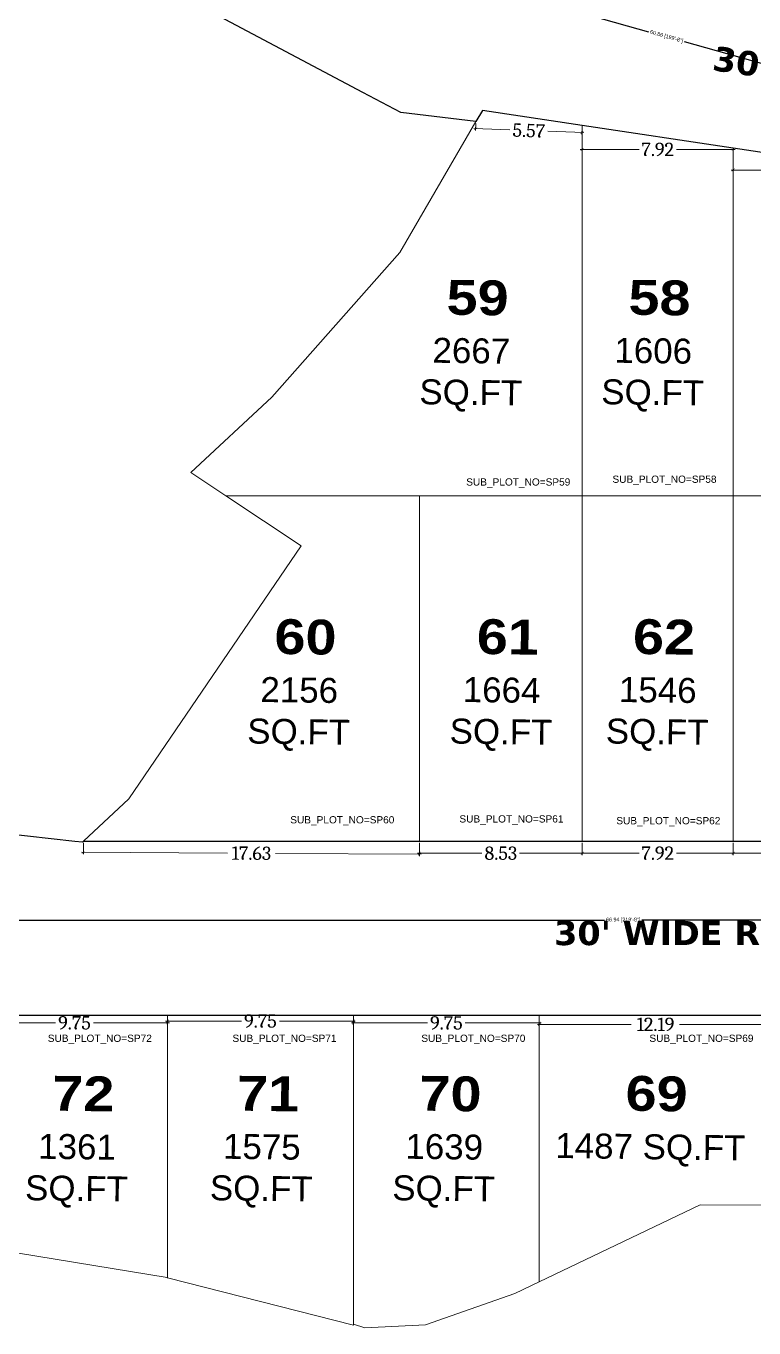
# Model space of a CAD drawing. Header units: metres. Extents: x 12268 to 12808, y 948 to 1141.
# Drawn here: x 12366.5 to 12404.7, y 1007.6 to 1075.9 of the extents above; entities that cross this region are included whole.
import ezdxf

# ---------------------------------------------------------------- set-up
doc = ezdxf.new("R2010")
doc.units = ezdxf.units.M
doc.layers.get('0').update_dxf_attribs({"color": 49})
for name, color, linetype, lineweight in [('INTERNAL_ROADS_RESIDENTIAL', 7, 'Continuous', 5), ('PLAN', 7, 'Continuous', 40), ('SUB_PLOT_57', 7, 'Continuous', 5), ('SUB_PLOT_58', 7, 'Continuous', 5), ('SUB_PLOT_59', 7, 'Continuous', 5), ('SUB_PLOT_60', 7, 'Continuous', 5), ('SUB_PLOT_61', 7, 'Continuous', 5), ('SUB_PLOT_62', 7, 'Continuous', 5), ('SUB_PLOT_63', 7, 'Continuous', 5), ('SUB_PLOT_69', 7, 'Continuous', 5), ('SUB_PLOT_70', 7, 'Continuous', 5), ('SUB_PLOT_71', 7, 'Continuous', 5), ('SUB_PLOT_72', 7, 'Continuous', 5)]:
    doc.layers.add(name, color=color, linetype=linetype, lineweight=lineweight)
doc.layers.add('SUB_PLOT_78', color=7, linetype='Continuous')
doc.layers.add('SUB_PLOT_79', color=7, linetype='Continuous')
doc.styles.add('Arial', font='arial.ttf', dxfattribs={"height": 0.2})
doc.styles.add('SASMITA', font='cambria.ttc')
doc.styles.get("Standard").update_dxf_attribs({"font": 'arial.ttf'})
doc.dimstyles.new('meter', dxfattribs={"dimtxt": 0.2, "dimasz": 0.1, "dimexe": 0, "dimexo": 0, "dimgap": 0.09, "dimtad": 0, "dimzin": 0, "dimdsep": 46, "dimtxsty": 'Arial', "dimblk": 'ARCHTICK', "dimcen": 7.09, "dimclrd": 23, "dimclre": 23, "dimclrt": 75, "dimadec": 0, "dimazin": 0, "dimtfac": 1, "dimtofl": 0, "dimtmove": 1, "dimatfit": 3, "dimldrblk": 'OPEN90', "dimfxl": 1, "dimtolj": 1, "dimtzin": 0, "dimarcsym": 0})
doc.dimstyles.new('style1', dxfattribs={"dimtxt": 0.7, "dimasz": 0.15, "dimexe": 0.1, "dimexo": 0.1, "dimgap": 0.09, "dimtad": 0, "dimzin": 0, "dimdsep": 46, "dimtxsty": 'SASMITA', "dimblk": 'ARCHTICK', "dimcen": 0.09, "dimdle": 0.1, "dimclrd": 4, "dimclre": 4, "dimclrt": 4, "dimadec": 0, "dimazin": 0, "dimtfac": 1, "dimtix": 1, "dimtofl": 0, "dimtmove": 1, "dimatfit": 3, "dimldrblk": 'OPEN90', "dimfxl": 1, "dimtolj": 1, "dimtzin": 0, "dimlwd": -1, "dimlwe": -1, "dimarcsym": 0})

# ---------------------------------------------------------------- blocks, each defined once
blk = doc.blocks.new('_ArchTick')
at = {"color": 0, "linetype": 'ByBlock', "const_width": 0.15}
blk.add_lwpolyline([(-0.5, -0.5), (0.5, 0.5)], dxfattribs=at)
blk = doc.blocks.new('*D3')
at = {"layer": 'Defpoints', "color": 0}
for p in [(12390.093687, 1070.854242, -0.000003), (12395.648081, 1070.271092), (12395.662079, 1070.646749, -0.000003)]:
    blk.add_point(p, dxfattribs=at)
at = {"layer": 'SUB_PLOT_59', "color": 4}
for p, q in [((12390.089963, 1070.754312), (12390.075965, 1070.378655)), ((12389.979758, 1070.482309), (12391.871315, 1070.411825)), ((12395.748012, 1070.267369), (12393.856455, 1070.337853)), ((12395.658355, 1070.546818), (12395.644357, 1070.171162))]:
    blk.add_line(p, q, dxfattribs=at)
at = {"layer": 'SUB_PLOT_59', "color": 4, "xscale": 0.15, "yscale": 0.15, "zscale": 0.15}
for p, rotation in [((12390.079689, 1070.478586), 177.865993), ((12395.648081, 1070.271092), 357.865993)]:
    blk.add_blockref('_ArchTick', p, dxfattribs=dict(at, rotation=rotation))
at = {"layer": 'SUB_PLOT_59', "color": 4, "insert": (12392.863885, 1070.374839), "char_height": 0.7, "attachment_point": 5, "rotation": 357.86599256, "style": 'SASMITA'}
blk.add_mtext('\\A1;5.57', dxfattribs=at)
blk = doc.blocks.new('_Open90')
at = {"layer": 'PLAN', "color": 0, "lineweight": -2}
for p, q in [((0, 0), (-1, 0)), ((-0.5, 0.5), (0, 0)), ((0, 0), (-0.5, -0.5))]:
    blk.add_line(p, q, dxfattribs=at)
blk = doc.blocks.new('*D4')
at = {"layer": 'Defpoints', "color": 0}
for p in [(12395.662079, 1069.454338, -0.000003), (12395.662079, 1069.385478), (12403.586879, 1069.454338, -0.000003)]:
    blk.add_point(p, dxfattribs=at)
at = {"layer": 'SUB_PLOT_58', "color": 4}
for p, q in [((12395.562079, 1069.385478), (12398.64516, 1069.385478)), ((12395.662079, 1069.354338), (12395.662079, 1069.285478)), ((12403.686879, 1069.385478), (12400.603798, 1069.385478)), ((12403.586879, 1069.354338), (12403.586879, 1069.285478))]:
    blk.add_line(p, q, dxfattribs=at)
at = {"layer": 'SUB_PLOT_58', "color": 4, "xscale": 0.15, "yscale": 0.15, "zscale": 0.15, "rotation": 180}
blk.add_blockref('_ArchTick', (12395.662079, 1069.385478), dxfattribs=at)
at = {"layer": 'SUB_PLOT_58', "color": 4, "xscale": 0.15, "yscale": 0.15, "zscale": 0.15}
blk.add_blockref('_ArchTick', (12403.586879, 1069.385478), dxfattribs=at)
at = {"layer": 'SUB_PLOT_58', "color": 4, "insert": (12399.624479, 1069.385478), "char_height": 0.7, "attachment_point": 5, "style": 'SASMITA'}
blk.add_mtext('\\A1;7.92', dxfattribs=at)
blk = doc.blocks.new('*D5')
at = {"layer": 'Defpoints', "color": 0}
for p in [(12403.586879, 1068.307768), (12403.586879, 1068.261927, -0.000003), (12411.511679, 1068.261927, -0.000003)]:
    blk.add_point(p, dxfattribs=at)
at = {"layer": 'SUB_PLOT_57', "color": 4}
for p, q in [((12403.486879, 1068.307768), (12406.56996, 1068.307768)), ((12403.586879, 1068.361927), (12403.586879, 1068.407768)), ((12411.611679, 1068.307768), (12408.528598, 1068.307768)), ((12411.511679, 1068.361927), (12411.511679, 1068.407768))]:
    blk.add_line(p, q, dxfattribs=at)
at = {"layer": 'SUB_PLOT_57', "color": 4, "xscale": 0.15, "yscale": 0.15, "zscale": 0.15, "rotation": 180}
blk.add_blockref('_ArchTick', (12403.586879, 1068.307768), dxfattribs=at)
at = {"layer": 'SUB_PLOT_57', "color": 4, "xscale": 0.15, "yscale": 0.15, "zscale": 0.15}
blk.add_blockref('_ArchTick', (12411.511679, 1068.307768), dxfattribs=at)
at = {"layer": 'SUB_PLOT_57', "color": 4, "insert": (12407.549279, 1068.307768), "char_height": 0.7, "attachment_point": 5, "style": 'SASMITA'}
blk.add_mtext('\\A1;7.92', dxfattribs=at)
blk = doc.blocks.new('*D10')
at = {"layer": 'Defpoints', "color": 0}
for p in [(12403.586879, 1033.110838, -0.000003), (12403.586879, 1032.475017), (12411.511679, 1033.110838, -0.000003)]:
    blk.add_point(p, dxfattribs=at)
at = {"layer": 'SUB_PLOT_63', "color": 4}
for p, q in [((12403.486879, 1032.475017), (12406.56996, 1032.475017)), ((12403.586879, 1033.010838), (12403.586879, 1032.375017)), ((12411.611679, 1032.475017), (12408.528598, 1032.475017)), ((12411.511679, 1033.010838), (12411.511679, 1032.375017))]:
    blk.add_line(p, q, dxfattribs=at)
at = {"layer": 'SUB_PLOT_63', "color": 4, "xscale": 0.15, "yscale": 0.15, "zscale": 0.15, "rotation": 180}
blk.add_blockref('_ArchTick', (12403.586879, 1032.475017), dxfattribs=at)
at = {"layer": 'SUB_PLOT_63', "color": 4, "xscale": 0.15, "yscale": 0.15, "zscale": 0.15}
blk.add_blockref('_ArchTick', (12411.511679, 1032.475017), dxfattribs=at)
at = {"layer": 'SUB_PLOT_63', "color": 4, "insert": (12407.549279, 1032.475017), "char_height": 0.7, "attachment_point": 5, "style": 'SASMITA'}
blk.add_mtext('\\A1;7.92', dxfattribs=at)
blk = doc.blocks.new('*D11')
at = {"layer": 'Defpoints', "color": 0}
for p in [(12395.662079, 1033.110838, -0.000003), (12403.586879, 1033.110838), (12403.586879, 1032.475017)]:
    blk.add_point(p, dxfattribs=at)
at = {"layer": 'SUB_PLOT_62', "color": 4}
for p, q in [((12395.562079, 1032.475017), (12398.64516, 1032.475017)), ((12395.662079, 1033.010838), (12395.662079, 1032.375017)), ((12403.686879, 1032.475017), (12400.603798, 1032.475017)), ((12403.586879, 1033.010838), (12403.586879, 1032.375017))]:
    blk.add_line(p, q, dxfattribs=at)
at = {"layer": 'SUB_PLOT_62', "color": 4, "xscale": 0.15, "yscale": 0.15, "zscale": 0.15, "rotation": 180}
blk.add_blockref('_ArchTick', (12395.662079, 1032.475017), dxfattribs=at)
at = {"layer": 'SUB_PLOT_62', "color": 4, "xscale": 0.15, "yscale": 0.15, "zscale": 0.15}
blk.add_blockref('_ArchTick', (12403.586879, 1032.475017), dxfattribs=at)
at = {"layer": 'SUB_PLOT_62', "color": 4, "insert": (12399.624479, 1032.475017), "char_height": 0.7, "attachment_point": 5, "style": 'SASMITA'}
blk.add_mtext('\\A1;7.92', dxfattribs=at)
blk = doc.blocks.new('*D12')
at = {"layer": 'Defpoints', "color": 0}
for p in [(12387.127679, 1033.110838, -0.000003), (12395.662079, 1033.110838), (12395.662079, 1032.475017)]:
    blk.add_point(p, dxfattribs=at)
at = {"layer": 'SUB_PLOT_61', "color": 4}
for p, q in [((12387.027679, 1032.475017), (12390.405929, 1032.475017)), ((12387.127679, 1033.010838), (12387.127679, 1032.375017)), ((12395.762079, 1032.475017), (12392.383829, 1032.475017)), ((12395.662079, 1033.010838), (12395.662079, 1032.375017))]:
    blk.add_line(p, q, dxfattribs=at)
at = {"layer": 'SUB_PLOT_61', "color": 4, "xscale": 0.15, "yscale": 0.15, "zscale": 0.15, "rotation": 180}
blk.add_blockref('_ArchTick', (12387.127679, 1032.475017), dxfattribs=at)
at = {"layer": 'SUB_PLOT_61', "color": 4, "xscale": 0.15, "yscale": 0.15, "zscale": 0.15}
blk.add_blockref('_ArchTick', (12395.662079, 1032.475017), dxfattribs=at)
at = {"layer": 'SUB_PLOT_61', "color": 4, "insert": (12391.394879, 1032.475017), "char_height": 0.7, "attachment_point": 5, "style": 'SASMITA'}
blk.add_mtext('\\A1;8.53', dxfattribs=at)
blk = doc.blocks.new('*D13')
at = {"layer": 'Defpoints', "color": 0}
for p in [(12369.498798, 1032.525545), (12369.502119, 1033.110838, -0.000003), (12387.127679, 1033.010838)]:
    blk.add_point(p, dxfattribs=at)
at = {"layer": 'SUB_PLOT_60', "color": 4}
for p, q in [((12369.3988, 1032.526112), (12377.052228, 1032.48269)), ((12369.501552, 1033.01084), (12369.498231, 1032.425546)), ((12387.224357, 1032.424977), (12379.570928, 1032.4684)), ((12387.127112, 1032.91084), (12387.123791, 1032.325546))]:
    blk.add_line(p, q, dxfattribs=at)
at = {"layer": 'SUB_PLOT_60', "color": 4, "xscale": 0.15, "yscale": 0.15, "zscale": 0.15}
for p, rotation in [((12369.498798, 1032.525545), 179.674931), ((12387.124358, 1032.425545), 359.674931)]:
    blk.add_blockref('_ArchTick', p, dxfattribs=dict(at, rotation=rotation))
at = {"layer": 'SUB_PLOT_60', "color": 4, "insert": (12378.311578, 1032.475545), "char_height": 0.7, "attachment_point": 5, "rotation": 359.67493138, "style": 'SASMITA'}
blk.add_mtext('\\A1;17.63', dxfattribs=at)
blk = doc.blocks.new('*D19')
at = {"layer": 'Defpoints', "color": 0}
for p in [(12364.154883, 1023.575111), (12364.154885, 1023.966902, -0.000003), (12373.908485, 1023.966838, -0.000003)]:
    blk.add_point(p, dxfattribs=at)
at = {"layer": 'SUB_PLOT_72', "color": 4}
for p, q in [((12364.054883, 1023.575111), (12368.037157, 1023.575085)), ((12364.154885, 1023.866902), (12364.154882, 1023.475111)), ((12374.008483, 1023.575046), (12370.026208, 1023.575072)), ((12373.908485, 1023.866838), (12373.908482, 1023.475047))]:
    blk.add_line(p, q, dxfattribs=at)
at = {"layer": 'SUB_PLOT_72', "color": 4, "xscale": 0.15, "yscale": 0.15, "zscale": 0.15}
for p, rotation in [((12364.154883, 1023.575111), 179.999624), ((12373.908483, 1023.575047), 359.999624)]:
    blk.add_blockref('_ArchTick', p, dxfattribs=dict(at, rotation=rotation))
at = {"layer": 'SUB_PLOT_72', "color": 4, "insert": (12369.031683, 1023.575079), "char_height": 0.7, "attachment_point": 5, "rotation": 359.99962414, "style": 'SASMITA'}
blk.add_mtext('\\A1;9.75', dxfattribs=at)
blk = doc.blocks.new('*D20')
at = {"layer": 'Defpoints', "color": 0}
for p in [(12373.908485, 1023.966838, -0.000003), (12373.908485, 1023.670943), (12383.662085, 1023.966838, -0.000003)]:
    blk.add_point(p, dxfattribs=at)
at = {"layer": 'SUB_PLOT_71', "color": 4}
for p, q in [((12373.808485, 1023.670943), (12377.79076, 1023.670943)), ((12373.908485, 1023.866838), (12373.908485, 1023.570943)), ((12383.762085, 1023.670943), (12379.779811, 1023.670943)), ((12383.662085, 1023.866838), (12383.662085, 1023.570943))]:
    blk.add_line(p, q, dxfattribs=at)
at = {"layer": 'SUB_PLOT_71', "color": 4, "xscale": 0.15, "yscale": 0.15, "zscale": 0.15, "rotation": 180}
blk.add_blockref('_ArchTick', (12373.908485, 1023.670943), dxfattribs=at)
at = {"layer": 'SUB_PLOT_71', "color": 4, "xscale": 0.15, "yscale": 0.15, "zscale": 0.15}
blk.add_blockref('_ArchTick', (12383.662085, 1023.670943), dxfattribs=at)
at = {"layer": 'SUB_PLOT_71', "color": 4, "insert": (12378.785285, 1023.670943), "char_height": 0.7, "attachment_point": 5, "style": 'SASMITA'}
blk.add_mtext('\\A1;9.75', dxfattribs=at)
blk = doc.blocks.new('*D21')
at = {"layer": 'Defpoints', "color": 0}
for p in [(12383.662085, 1023.966838), (12393.415685, 1023.966838, -0.000003), (12383.662085, 1023.570943)]:
    blk.add_point(p, dxfattribs=at)
at = {"layer": 'SUB_PLOT_70', "color": 4}
for p, q in [((12383.662085, 1023.866838), (12383.662085, 1023.470943)), ((12393.415685, 1023.866838), (12393.415685, 1023.470943)), ((12383.562085, 1023.570943), (12387.54436, 1023.570943)), ((12393.515685, 1023.570943), (12389.533411, 1023.570943))]:
    blk.add_line(p, q, dxfattribs=at)
at = {"layer": 'SUB_PLOT_70', "color": 4, "xscale": 0.15, "yscale": 0.15, "zscale": 0.15, "rotation": 180}
blk.add_blockref('_ArchTick', (12383.662085, 1023.570943), dxfattribs=at)
at = {"layer": 'SUB_PLOT_70', "color": 4, "xscale": 0.15, "yscale": 0.15, "zscale": 0.15}
blk.add_blockref('_ArchTick', (12393.415685, 1023.570943), dxfattribs=at)
at = {"layer": 'SUB_PLOT_70', "color": 4, "insert": (12388.538885, 1023.570943), "char_height": 0.7, "attachment_point": 5, "style": 'SASMITA'}
blk.add_mtext('\\A1;9.75', dxfattribs=at)
blk = doc.blocks.new('*D22')
at = {"layer": 'Defpoints', "color": 0}
for p in [(12393.415685, 1023.966838), (12405.60102, 1023.966838, -0.000003), (12393.415685, 1023.495943)]:
    blk.add_point(p, dxfattribs=at)
at = {"layer": 'SUB_PLOT_69', "color": 4}
for p, q in [((12393.415685, 1023.866838), (12393.415685, 1023.395943)), ((12405.60102, 1023.866838), (12405.60102, 1023.395943)), ((12393.315685, 1023.495943), (12398.240619, 1023.495943)), ((12405.70102, 1023.495943), (12400.776086, 1023.495943))]:
    blk.add_line(p, q, dxfattribs=at)
at = {"layer": 'SUB_PLOT_69', "color": 4, "xscale": 0.15, "yscale": 0.15, "zscale": 0.15, "rotation": 180}
blk.add_blockref('_ArchTick', (12393.415685, 1023.495943), dxfattribs=at)
at = {"layer": 'SUB_PLOT_69', "color": 4, "xscale": 0.15, "yscale": 0.15, "zscale": 0.15}
blk.add_blockref('_ArchTick', (12405.60102, 1023.495943), dxfattribs=at)
at = {"layer": 'SUB_PLOT_69', "color": 4, "insert": (12399.508353, 1023.495943), "char_height": 0.7, "attachment_point": 5, "style": 'SASMITA'}
blk.add_mtext('\\A1;12.19', dxfattribs=at)
blk = doc.blocks.new('*D36')
at = {"layer": 'Defpoints', "color": 0, "ltscale": 0.5}
for p in [(12364.348703, 1028.965266), (12364.348703, 1028.419443), (12431.28717, 1028.419443)]:
    blk.add_point(p, dxfattribs=at)
at = {"layer": 'INTERNAL_ROADS_RESIDENTIAL', "color": 23, "lineweight": -2, "ltscale": 0.5}
for p, q in [((12364.348703, 1028.419443), (12364.348703, 1028.965266)), ((12364.348703, 1028.965266), (12396.84267, 1028.965266)), ((12431.28717, 1028.965266), (12398.793202, 1028.965266)), ((12431.28717, 1028.419443), (12431.28717, 1028.965266))]:
    blk.add_line(p, q, dxfattribs=at)
at = {"layer": 'INTERNAL_ROADS_RESIDENTIAL', "color": 23, "lineweight": -2, "ltscale": 0.5, "xscale": 0.1, "yscale": 0.1, "zscale": 0.1, "rotation": 180}
blk.add_blockref('_ArchTick', (12364.348703, 1028.965266), dxfattribs=at)
at = {"layer": 'INTERNAL_ROADS_RESIDENTIAL', "color": 23, "lineweight": -2, "ltscale": 0.5, "xscale": 0.1, "yscale": 0.1, "zscale": 0.1}
blk.add_blockref('_ArchTick', (12431.28717, 1028.965266), dxfattribs=at)
at = {"layer": 'INTERNAL_ROADS_RESIDENTIAL', "color": 75, "ltscale": 0.5, "insert": (12397.817936, 1028.965266), "char_height": 0.2, "attachment_point": 5, "style": 'Arial'}
blk.add_mtext('\\A1;66.94 [219\'-8"]', dxfattribs=at)
blk = doc.blocks.new('*D37')
at = {"layer": 'Defpoints', "color": 0, "ltscale": 0.5}
for p in [(12371.450703, 1085.866462), (12370.797132, 1083.546873), (12430.029444, 1069.361243)]:
    blk.add_point(p, dxfattribs=at)
at = {"layer": 'INTERNAL_ROADS_RESIDENTIAL', "color": 23, "lineweight": -2, "ltscale": 0.5}
for p, q in [((12371.450703, 1085.866462), (12370.797132, 1083.546873)), ((12370.797132, 1083.546873), (12399.147787, 1075.558757)), ((12429.375874, 1067.041653), (12401.025219, 1075.029769)), ((12430.029444, 1069.361243), (12429.375874, 1067.041653))]:
    blk.add_line(p, q, dxfattribs=at)
at = {"layer": 'INTERNAL_ROADS_RESIDENTIAL', "color": 23, "lineweight": -2, "ltscale": 0.5, "xscale": 0.1, "yscale": 0.1, "zscale": 0.1}
for p, rotation in [((12370.797132, 1083.546873), 164.26422), ((12429.375874, 1067.041653), 344.26422)]:
    blk.add_blockref('_ArchTick', p, dxfattribs=dict(at, rotation=rotation))
at = {"layer": 'INTERNAL_ROADS_RESIDENTIAL', "color": 75, "ltscale": 0.5, "insert": (12400.086503, 1075.294263), "char_height": 0.2, "attachment_point": 5, "rotation": 344.2642202, "style": 'Arial'}
blk.add_mtext('\\A1;60.86 [199\'-8"]', dxfattribs=at)
blk = doc.blocks.new('*D32')
at = {"layer": 'Defpoints', "color": 0}
for p in [(12386.974034, 1082.123411), (12386.838118, 1081.221383, -0.000003), (12437.701897, 1073.557287, -0.000003)]:
    blk.add_point(p, dxfattribs=at)
at = {"layer": 'SUB_PLOT_79', "color": 4}
for p, q in [((12386.853017, 1081.320267), (12386.988934, 1082.222295)), ((12386.87515, 1082.13831), (12411.131791, 1078.483347)), ((12437.936697, 1074.444415), (12413.680057, 1078.099378)), ((12437.716797, 1073.65617), (12437.852713, 1074.558198))]:
    blk.add_line(p, q, dxfattribs=at)
at = {"layer": 'SUB_PLOT_79', "color": 4, "xscale": 0.15, "yscale": 0.15, "zscale": 0.15}
for p, rotation in [((12386.974034, 1082.123411), 171.431198), ((12437.837814, 1074.459314), 351.431198)]:
    blk.add_blockref('_ArchTick', p, dxfattribs=dict(at, rotation=rotation))
at = {"layer": 'SUB_PLOT_79', "color": 4, "insert": (12412.405924, 1078.291363), "char_height": 0.7, "attachment_point": 5, "rotation": 351.43119813, "style": 'SASMITA'}
blk.add_mtext('\\A1;51.44', dxfattribs=at)

msp = doc.modelspace()

# ---------------------------------------------------------------- linework, layer by layer
at = {"layer": 'SUB_PLOT_57', "color": 6, "elevation": -0.000003}
msp.add_lwpolyline([(12411.511679, 1051.226371), (12411.511679, 1057.799638), (12411.511679, 1068.261927), (12403.586879, 1069.454338), (12403.586879, 1051.226371), (12411.511679, 1051.226371)], close=True, dxfattribs=at)
at = {"layer": 'SUB_PLOT_58', "color": 6, "elevation": -0.000003}
msp.add_lwpolyline([(12403.586879, 1051.226371), (12403.586879, 1069.454338), (12395.662079, 1070.646749), (12395.662079, 1051.226371), (12403.586879, 1051.226371)], close=True, dxfattribs=at)
at = {"layer": 'SUB_PLOT_59', "color": 6, "elevation": -0.000003}
msp.add_lwpolyline([(12375.132578, 1052.445372), (12376.965225, 1051.226371), (12387.127679, 1051.226371), (12395.662079, 1051.226371), (12395.662079, 1070.646749), (12390.431241, 1071.433811), (12390.093687, 1070.854242), (12386.09004, 1063.980109), (12379.380194, 1056.392289), (12375.132578, 1052.445372)], close=True, dxfattribs=at)
at = {"layer": 'SUB_PLOT_60', "color": 6, "elevation": -0.000003}
msp.add_lwpolyline([(12387.127679, 1033.110838), (12387.127679, 1051.226371), (12376.965225, 1051.226371), (12380.921138, 1048.595063), (12371.881768, 1035.333711), (12369.502119, 1033.110838), (12387.127679, 1033.110838)], close=True, dxfattribs=at)
at = {"layer": 'SUB_PLOT_61', "color": 6, "elevation": -0.000003}
msp.add_lwpolyline([(12395.662079, 1033.110838), (12395.662079, 1051.226371), (12387.127679, 1051.226371), (12387.127679, 1033.110838), (12395.662079, 1033.110838)], close=True, dxfattribs=at)
at = {"layer": 'SUB_PLOT_62', "color": 6, "elevation": -0.000003}
msp.add_lwpolyline([(12403.586879, 1033.110838), (12403.586879, 1051.226371), (12395.662079, 1051.226371), (12395.662079, 1033.110838), (12403.586879, 1033.110838)], close=True, dxfattribs=at)
at = {"layer": 'SUB_PLOT_63', "color": 6, "elevation": -0.000003}
msp.add_lwpolyline([(12411.511679, 1033.110838), (12411.511679, 1041.340438), (12411.511679, 1049.570038), (12411.511679, 1051.226371), (12403.586879, 1051.226371), (12403.586879, 1033.110838), (12411.511679, 1033.110838)], close=True, dxfattribs=at)
at = {"layer": 'SUB_PLOT_69', "color": 6, "elevation": -0.000003}
msp.add_lwpolyline([(12393.415685, 1009.993211), (12401.854469, 1014.036053), (12405.60102, 1014.021443), (12405.60102, 1023.966838), (12393.415685, 1023.966838), (12393.415685, 1009.993211)], close=True, dxfattribs=at)
at = {"layer": 'SUB_PLOT_70', "color": 6, "elevation": -0.000003}
msp.add_lwpolyline([(12383.662085, 1023.966838), (12393.415685, 1023.966838), (12393.415685, 1009.993211), (12392.124629, 1009.374693), (12387.450151, 1007.748043), (12384.26302, 1007.575348), (12383.662085, 1007.775311), (12383.662085, 1023.966838)], close=True, dxfattribs=at)
at = {"layer": 'SUB_PLOT_71', "color": 6, "elevation": -0.000003}
msp.add_lwpolyline([(12383.662085, 1007.728417), (12383.662085, 1023.966838), (12373.908485, 1023.966838), (12373.908485, 1010.212834), (12383.662085, 1007.728417)], close=True, dxfattribs=at)
at = {"layer": 'SUB_PLOT_72', "color": 6, "elevation": -0.000003}
msp.add_lwpolyline([(12364.154885, 1011.804173), (12373.885194, 1010.218766), (12373.908485, 1010.212834), (12373.908485, 1023.966838), (12364.15502, 1023.966838), (12364.154885, 1023.966902), (12364.154885, 1011.804173)], close=True, dxfattribs=at)
at = {"layer": 'SUB_PLOT_78', "color": 1, "elevation": -0.000003}
for points in [[(12386.838118, 1081.221383), (12437.701897, 1073.557287), (12436.746106, 1066.554888), (12436.363982, 1062.088813), (12437.92541, 1049.644671), (12438.483136, 1048.548032), (12440.58429, 1044.416597), (12440.637501, 1039.210333), (12437.309247, 1027.446679), (12436.324707, 1023.966838), (12430.23902, 1023.966838), (12417.92002, 1023.966838), (12405.60102, 1023.966838), (12393.415685, 1023.966838), (12383.662085, 1023.966838), (12373.908485, 1023.966838), (12364.15502, 1023.966838)], [(12365.327699, 1033.53312), (12369.055607, 1033.110838), (12369.453829, 1033.06573), (12369.502119, 1033.110838), (12387.127679, 1033.110838), (12395.662079, 1033.110838), (12403.586879, 1033.110838), (12411.511679, 1033.110838), (12429.408857, 1033.110838), (12431.462662, 1041.188038), (12431.398575, 1041.340438), (12429.051289, 1046.922375), (12428.719074, 1049.570038), (12427.686465, 1057.799638), (12426.6597, 1065.982669), (12411.511679, 1068.261927), (12403.586879, 1069.454338), (12395.662079, 1070.646749), (12390.431241, 1071.433811), (12390.093687, 1070.854242), (12386.159417, 1071.318002), (12384.161378, 1072.37721), (12374.917292, 1077.27772)]]:
    msp.add_lwpolyline(points, dxfattribs=at)

# ---------------------------------------------------------------- texts
at = {"color": 255, "lineweight": 9, "insert": (12402.439747, 1073.528739, -98.817057), "char_height": 1.28016, "attachment_point": 7, "rotation": 351.44313922}
msp.add_mtext_dynamic_manual_height_columns("{\\fVerdana|b1|i0|c0|p34;30' WIDE ROAD}", width=2060.297966, gutter_width=60, heights=[0], dxfattribs=at)
at = {"extrusion": (-2.97313e-05, 5.84486e-07, 1), "char_height": 1.31064, "width": 15.971577, "attachment_point": 3, "text_direction": (0.99991, -0.013429, 3e-05)}
for s, insert in [('\\pxqc;{\\fArial Black|b0|i0|c0|p34;\\C1; \\H1.39535x;59}\\P2667 \\PSQ.FT', (12397.885135, 1062.42582, 0.000475)), ('\\pxqc;{\\fArial Black|b0|i0|c0|p34;\\C1; \\H1.39535x;58}\\P1606 \\PSQ.FT', (12407.426668, 1062.42582, 0.000475)), ('\\pxqc;{\\fArial Black|b0|i0|c0|p34;\\C1; \\H1.39535x;60}\\P2156 \\PSQ.FT', (12388.857319, 1044.631103, 0.000475)), ('\\pxqc;{\\fArial Black|b0|i0|c0|p34;\\C1; \\H1.39535x;61}\\P1664\\PSQ.FT', (12399.472668, 1044.631103, 0.000475)), ('\\pxqc;{\\fArial Black|b0|i0|c0|p34;\\C1; \\H1.39535x;62}\\P1546\\PSQ.FT', (12407.66519, 1044.631103, 0.000475)), ('\\pxqc;{\\fArial Black|b0|i0|c0|p34;\\C1; \\H1.39535x;72}\\P1361 \\PSQ.FT', (12377.20201, 1020.676808, 0.000475)), ('\\pxqc;{\\fArial Black|b0|i0|c0|p34;\\C1; \\H1.39535x;71}\\P1575 \\PSQ.FT', (12386.895977, 1020.676808, 0.000475)), ('\\pxqc;{\\fArial Black|b0|i0|c0|p34;\\C1; \\H1.39535x;70}\\P1639 \\PSQ.FT', (12396.463534, 1020.676808, 0.000475)), ('\\pxqc;{\\fArial Black|b0|i0|c0|p34;\\C1; \\H1.39535x;69}\\P1487 SQ.FT', (12407.276184, 1020.676808, 0.000475))]:
    msp.add_mtext(s, dxfattribs=dict(at, insert=insert))
at = {"color": 255, "lineweight": 9, "insert": (12394.188773, 1027.630411, -98.817057), "char_height": 1.28016, "attachment_point": 7}
msp.add_mtext_dynamic_manual_height_columns("{\\fVerdana|b1|i0|c0|p34;30' WIDE ROAD}", width=2060.297966, gutter_width=60, heights=[0], dxfattribs=at)
at = {"layer": 'SUB_PLOT_58', "color": 6, "insert": (12397.251614, 1052.280756, -0.000003), "char_height": 0.379105, "attachment_point": 1, "style": 'Arial'}
msp.add_mtext_dynamic_manual_height_columns('SUB_PLOT_NO=SP58', width=5.658733, gutter_width=1, heights=[0], dxfattribs=at)
at = {"layer": 'SUB_PLOT_59', "color": 6, "insert": (12389.581888, 1052.135572, -0.000003), "char_height": 0.379105, "attachment_point": 1, "style": 'Arial'}
msp.add_mtext_dynamic_manual_height_columns('SUB_PLOT_NO=SP59', width=5.658733, gutter_width=1, heights=[0], dxfattribs=at)
at = {"layer": 'SUB_PLOT_60', "color": 6, "insert": (12380.351591, 1034.418336, -0.000003), "char_height": 0.379105, "attachment_point": 1, "style": 'Arial'}
msp.add_mtext_dynamic_manual_height_columns('SUB_PLOT_NO=SP60', width=5.658733, gutter_width=1, heights=[0], dxfattribs=at)
at = {"layer": 'SUB_PLOT_61', "color": 6, "insert": (12389.223089, 1034.464854, -0.000003), "char_height": 0.379105, "attachment_point": 1, "style": 'Arial'}
msp.add_mtext_dynamic_manual_height_columns('SUB_PLOT_NO=SP61', width=5.658733, gutter_width=1, heights=[0], dxfattribs=at)
at = {"layer": 'SUB_PLOT_62', "color": 6, "insert": (12397.454585, 1034.370553, -0.000003), "char_height": 0.379105, "attachment_point": 1, "style": 'Arial'}
msp.add_mtext_dynamic_manual_height_columns('SUB_PLOT_NO=SP62', width=5.658733, gutter_width=1, heights=[0], dxfattribs=at)
at = {"layer": 'SUB_PLOT_69', "color": 6, "insert": (12399.189492, 1022.958693, -0.000003), "char_height": 0.379105, "attachment_point": 1, "style": 'Arial'}
msp.add_mtext_dynamic_manual_height_columns('SUB_PLOT_NO=SP69', width=5.658733, gutter_width=1, heights=[0], dxfattribs=at)
at = {"layer": 'SUB_PLOT_70', "color": 6, "insert": (12387.224335, 1022.958693, -0.000003), "char_height": 0.379105, "attachment_point": 1, "style": 'Arial'}
msp.add_mtext_dynamic_manual_height_columns('SUB_PLOT_NO=SP70', width=5.658733, gutter_width=1, heights=[0], dxfattribs=at)
at = {"layer": 'SUB_PLOT_71', "color": 6, "insert": (12377.318568, 1022.958693, -0.000003), "char_height": 0.379105, "attachment_point": 1, "style": 'Arial'}
msp.add_mtext_dynamic_manual_height_columns('SUB_PLOT_NO=SP71', width=5.658733, gutter_width=1, heights=[0], dxfattribs=at)
at = {"layer": 'SUB_PLOT_72', "color": 6, "insert": (12367.631438, 1022.958693, -0.000003), "char_height": 0.379105, "attachment_point": 1, "style": 'Arial'}
msp.add_mtext_dynamic_manual_height_columns('SUB_PLOT_NO=SP72', width=5.658733, gutter_width=1, heights=[0], dxfattribs=at)

# ---------------------------------------------------------------- dimensions: what is measured, and where the dimension line sits
at = {"layer": 'INTERNAL_ROADS_RESIDENTIAL', "color": 2, "ltscale": 0.5}
for p1, p2, distance, picture, middle in [((12430.029444, 1069.361243), (12371.450703, 1085.866462), 2.409906, '*D37', (12400.086503, 1075.294263)), ((12431.28717, 1028.419443), (12364.348703, 1028.419443), -0.545823, '*D36', (12397.817936, 1028.965266))]:
    dim = msp.add_aligned_dim(p1=p1, p2=p2, distance=distance, dimstyle='meter', override={"dimfxl": 2}, dxfattribs=at)
    dim.commit()
    dim.dimension.update_dxf_attribs({"geometry": picture, "text_midpoint": middle})
at = {"layer": 'SUB_PLOT_57', "color": 6}
dim = msp.add_aligned_dim(p1=(12411.511679, 1068.261927, -0.000003), p2=(12403.586879, 1068.261927, -0.000003), distance=-0.045841, dimstyle='style1', dxfattribs=at)
dim.commit()
dim.dimension.update_dxf_attribs({"geometry": '*D5', "text_midpoint": (12407.549279, 1068.307768)})
at = {"layer": 'SUB_PLOT_58', "color": 6}
dim = msp.add_aligned_dim(p1=(12403.586879, 1069.454338, -0.000003), p2=(12395.662079, 1069.454338, -0.000003), distance=0.06886, dimstyle='style1', dxfattribs=at)
dim.commit()
dim.dimension.update_dxf_attribs({"geometry": '*D4', "text_midpoint": (12399.624479, 1069.385478)})
at = {"layer": 'SUB_PLOT_59', "color": 6}
dim = msp.add_aligned_dim(p1=(12390.093687, 1070.854242, -0.000003), p2=(12395.662079, 1070.646749, -0.000003), distance=-0.375918, dimstyle='style1', dxfattribs=at)
dim.commit()
dim.dimension.update_dxf_attribs({"geometry": '*D3', "text_midpoint": (12392.863885, 1070.374839)})
at = {"layer": 'SUB_PLOT_60', "color": 6}
dim = msp.add_aligned_dim(p1=(12387.127679, 1033.010838), p2=(12369.502119, 1033.110838, -0.000003), distance=0.585302, dimstyle='style1', dxfattribs=at)
dim.commit()
dim.dimension.update_dxf_attribs({"geometry": '*D13', "text_midpoint": (12378.311578, 1032.475545)})
at = {"layer": 'SUB_PLOT_61', "color": 6}
dim = msp.add_aligned_dim(p1=(12387.127679, 1033.110838, -0.000003), p2=(12395.662079, 1033.110838), distance=-0.635821, dimstyle='style1', dxfattribs=at)
dim.commit()
dim.dimension.update_dxf_attribs({"geometry": '*D12', "text_midpoint": (12391.394879, 1032.475017)})
at = {"layer": 'SUB_PLOT_62', "color": 6}
dim = msp.add_aligned_dim(p1=(12395.662079, 1033.110838, -0.000003), p2=(12403.586879, 1033.110838), distance=-0.635821, dimstyle='style1', dxfattribs=at)
dim.commit()
dim.dimension.update_dxf_attribs({"geometry": '*D11', "text_midpoint": (12399.624479, 1032.475017)})
at = {"layer": 'SUB_PLOT_63', "color": 6}
dim = msp.add_aligned_dim(p1=(12411.511679, 1033.110838, -0.000003), p2=(12403.586879, 1033.110838, -0.000003), distance=0.635821, dimstyle='style1', dxfattribs=at)
dim.commit()
dim.dimension.update_dxf_attribs({"geometry": '*D10', "text_midpoint": (12407.549279, 1032.475017)})
at = {"layer": 'SUB_PLOT_69', "color": 6}
dim = msp.add_aligned_dim(p1=(12405.60102, 1023.966838, -0.000003), p2=(12393.415685, 1023.966838), distance=0.470895, dimstyle='style1', dxfattribs=at)
dim.commit()
dim.dimension.update_dxf_attribs({"geometry": '*D22', "text_midpoint": (12399.508353, 1023.495943)})
at = {"layer": 'SUB_PLOT_70', "color": 6}
dim = msp.add_aligned_dim(p1=(12393.415685, 1023.966838, -0.000003), p2=(12383.662085, 1023.966838), distance=0.395895, dimstyle='style1', dxfattribs=at)
dim.commit()
dim.dimension.update_dxf_attribs({"geometry": '*D21', "text_midpoint": (12388.538885, 1023.570943)})
at = {"layer": 'SUB_PLOT_71', "color": 6}
dim = msp.add_aligned_dim(p1=(12383.662085, 1023.966838, -0.000003), p2=(12373.908485, 1023.966838, -0.000003), distance=0.295895, dimstyle='style1', dxfattribs=at)
dim.commit()
dim.dimension.update_dxf_attribs({"geometry": '*D20', "text_midpoint": (12378.785285, 1023.670943)})
at = {"layer": 'SUB_PLOT_72', "color": 6}
dim = msp.add_aligned_dim(p1=(12373.908485, 1023.966838, -0.000003), p2=(12364.154885, 1023.966902, -0.000003), distance=0.391791, dimstyle='style1', dxfattribs=at)
dim.commit()
dim.dimension.update_dxf_attribs({"geometry": '*D19', "text_midpoint": (12369.031683, 1023.575079)})
at = {"layer": 'SUB_PLOT_79', "color": 2}
dim = msp.add_aligned_dim(p1=(12437.701897, 1073.557287, -0.000003), p2=(12386.838118, 1081.221383, -0.000003), distance=-0.91221, dimstyle='style1', dxfattribs=at)
dim.commit()
dim.dimension.update_dxf_attribs({"geometry": '*D32', "text_midpoint": (12412.405924, 1078.291363)})

doc.saveas('drawing.dxf')
